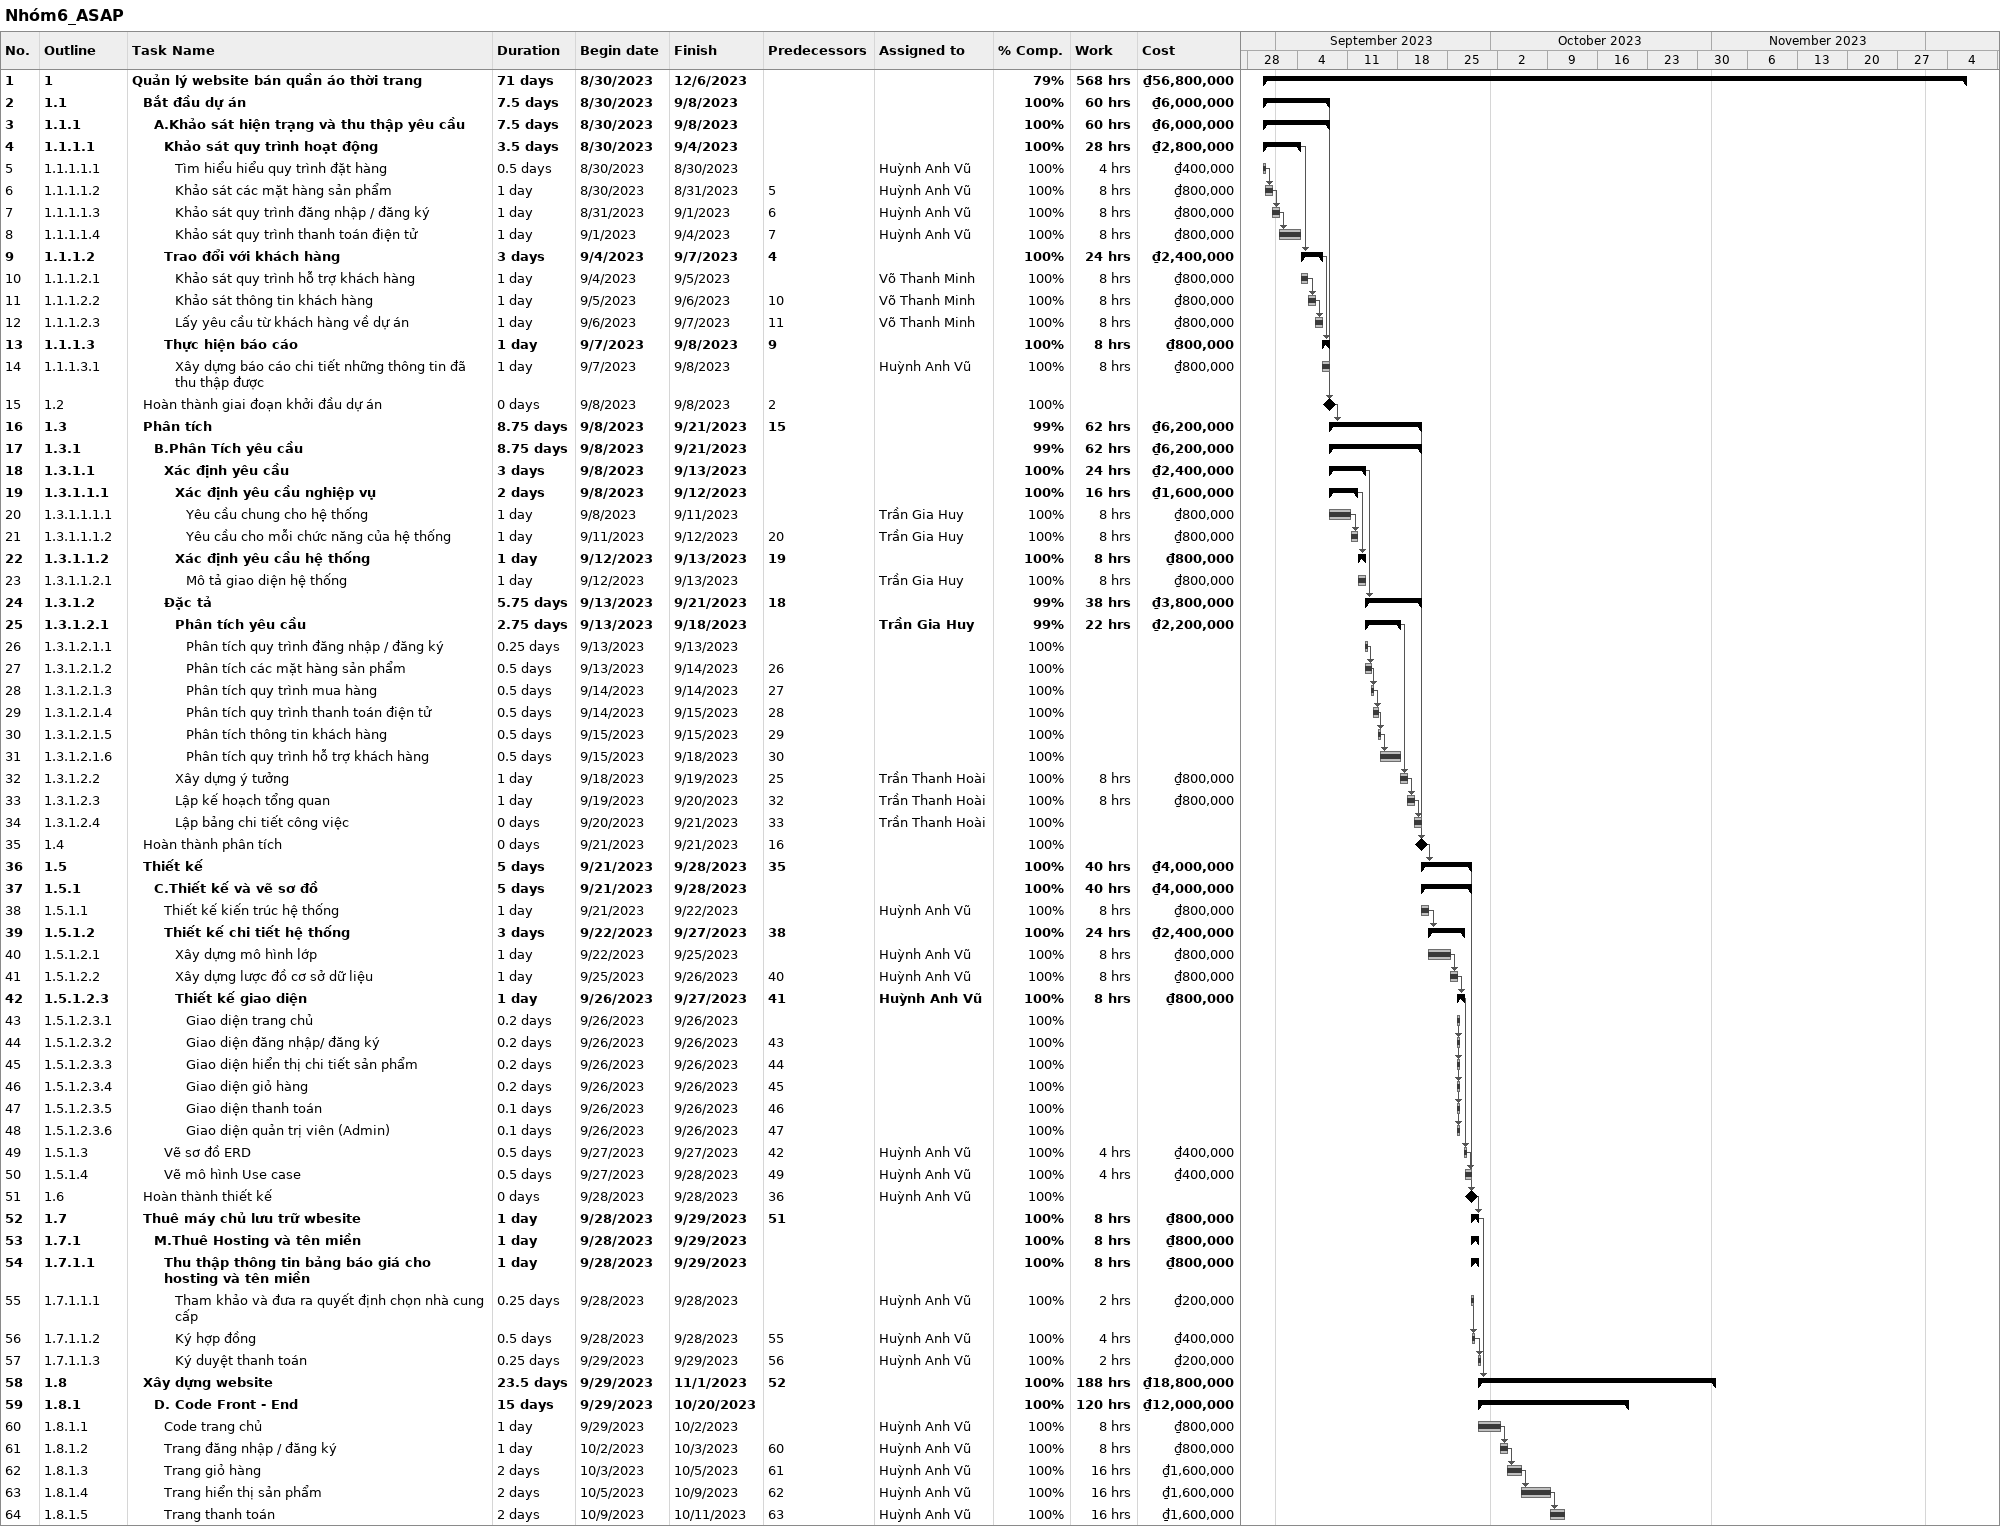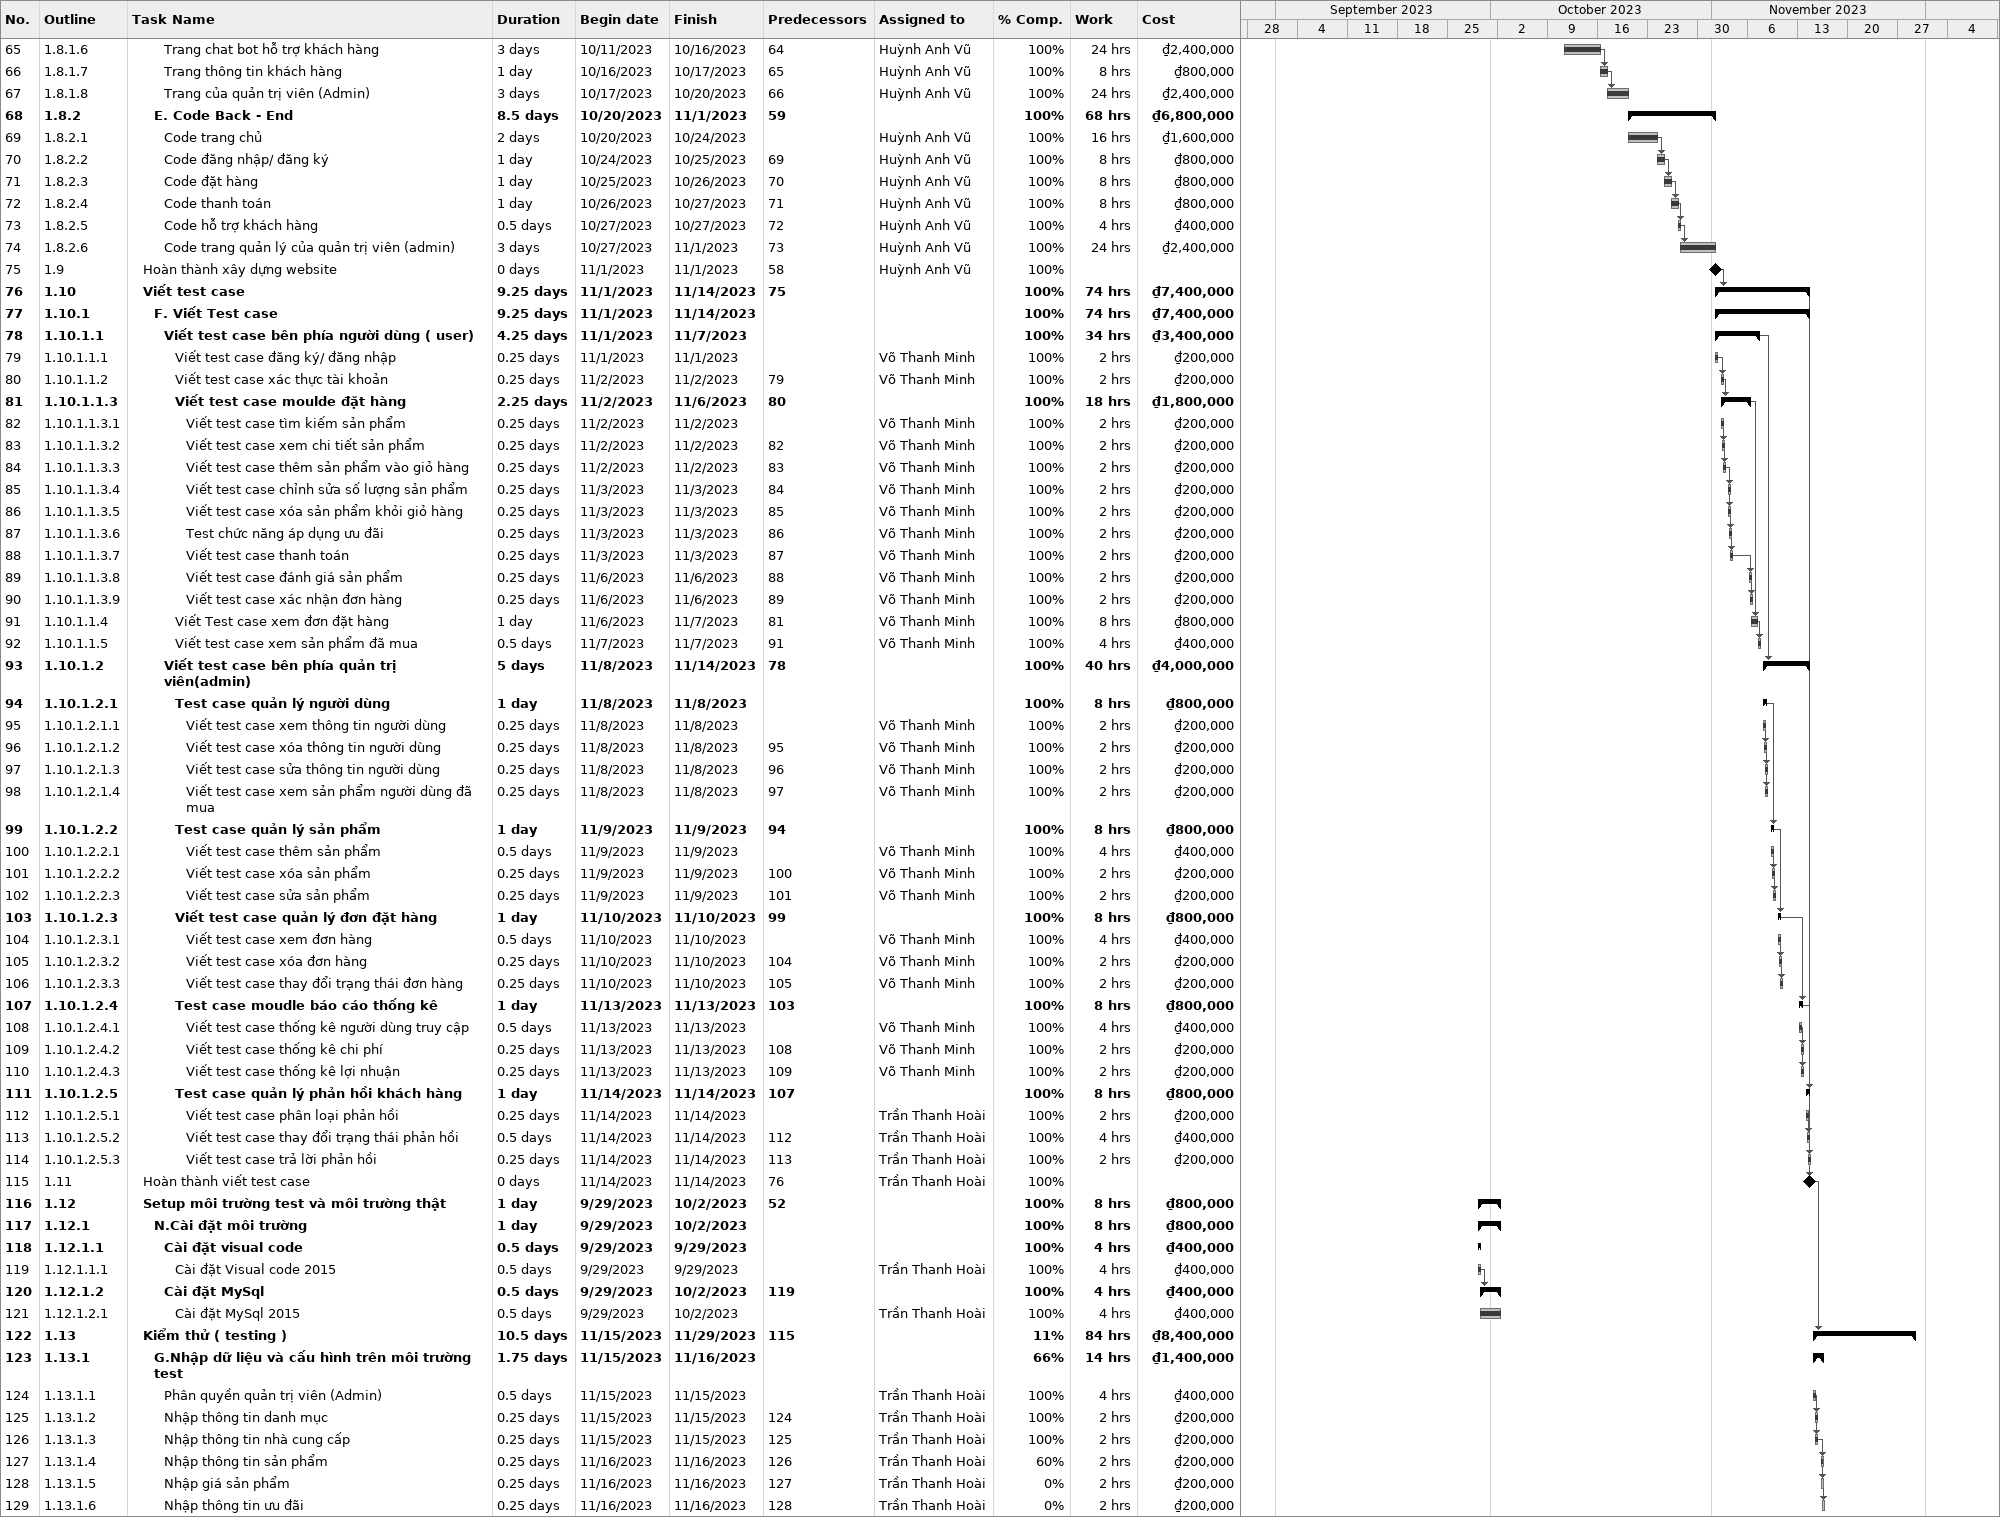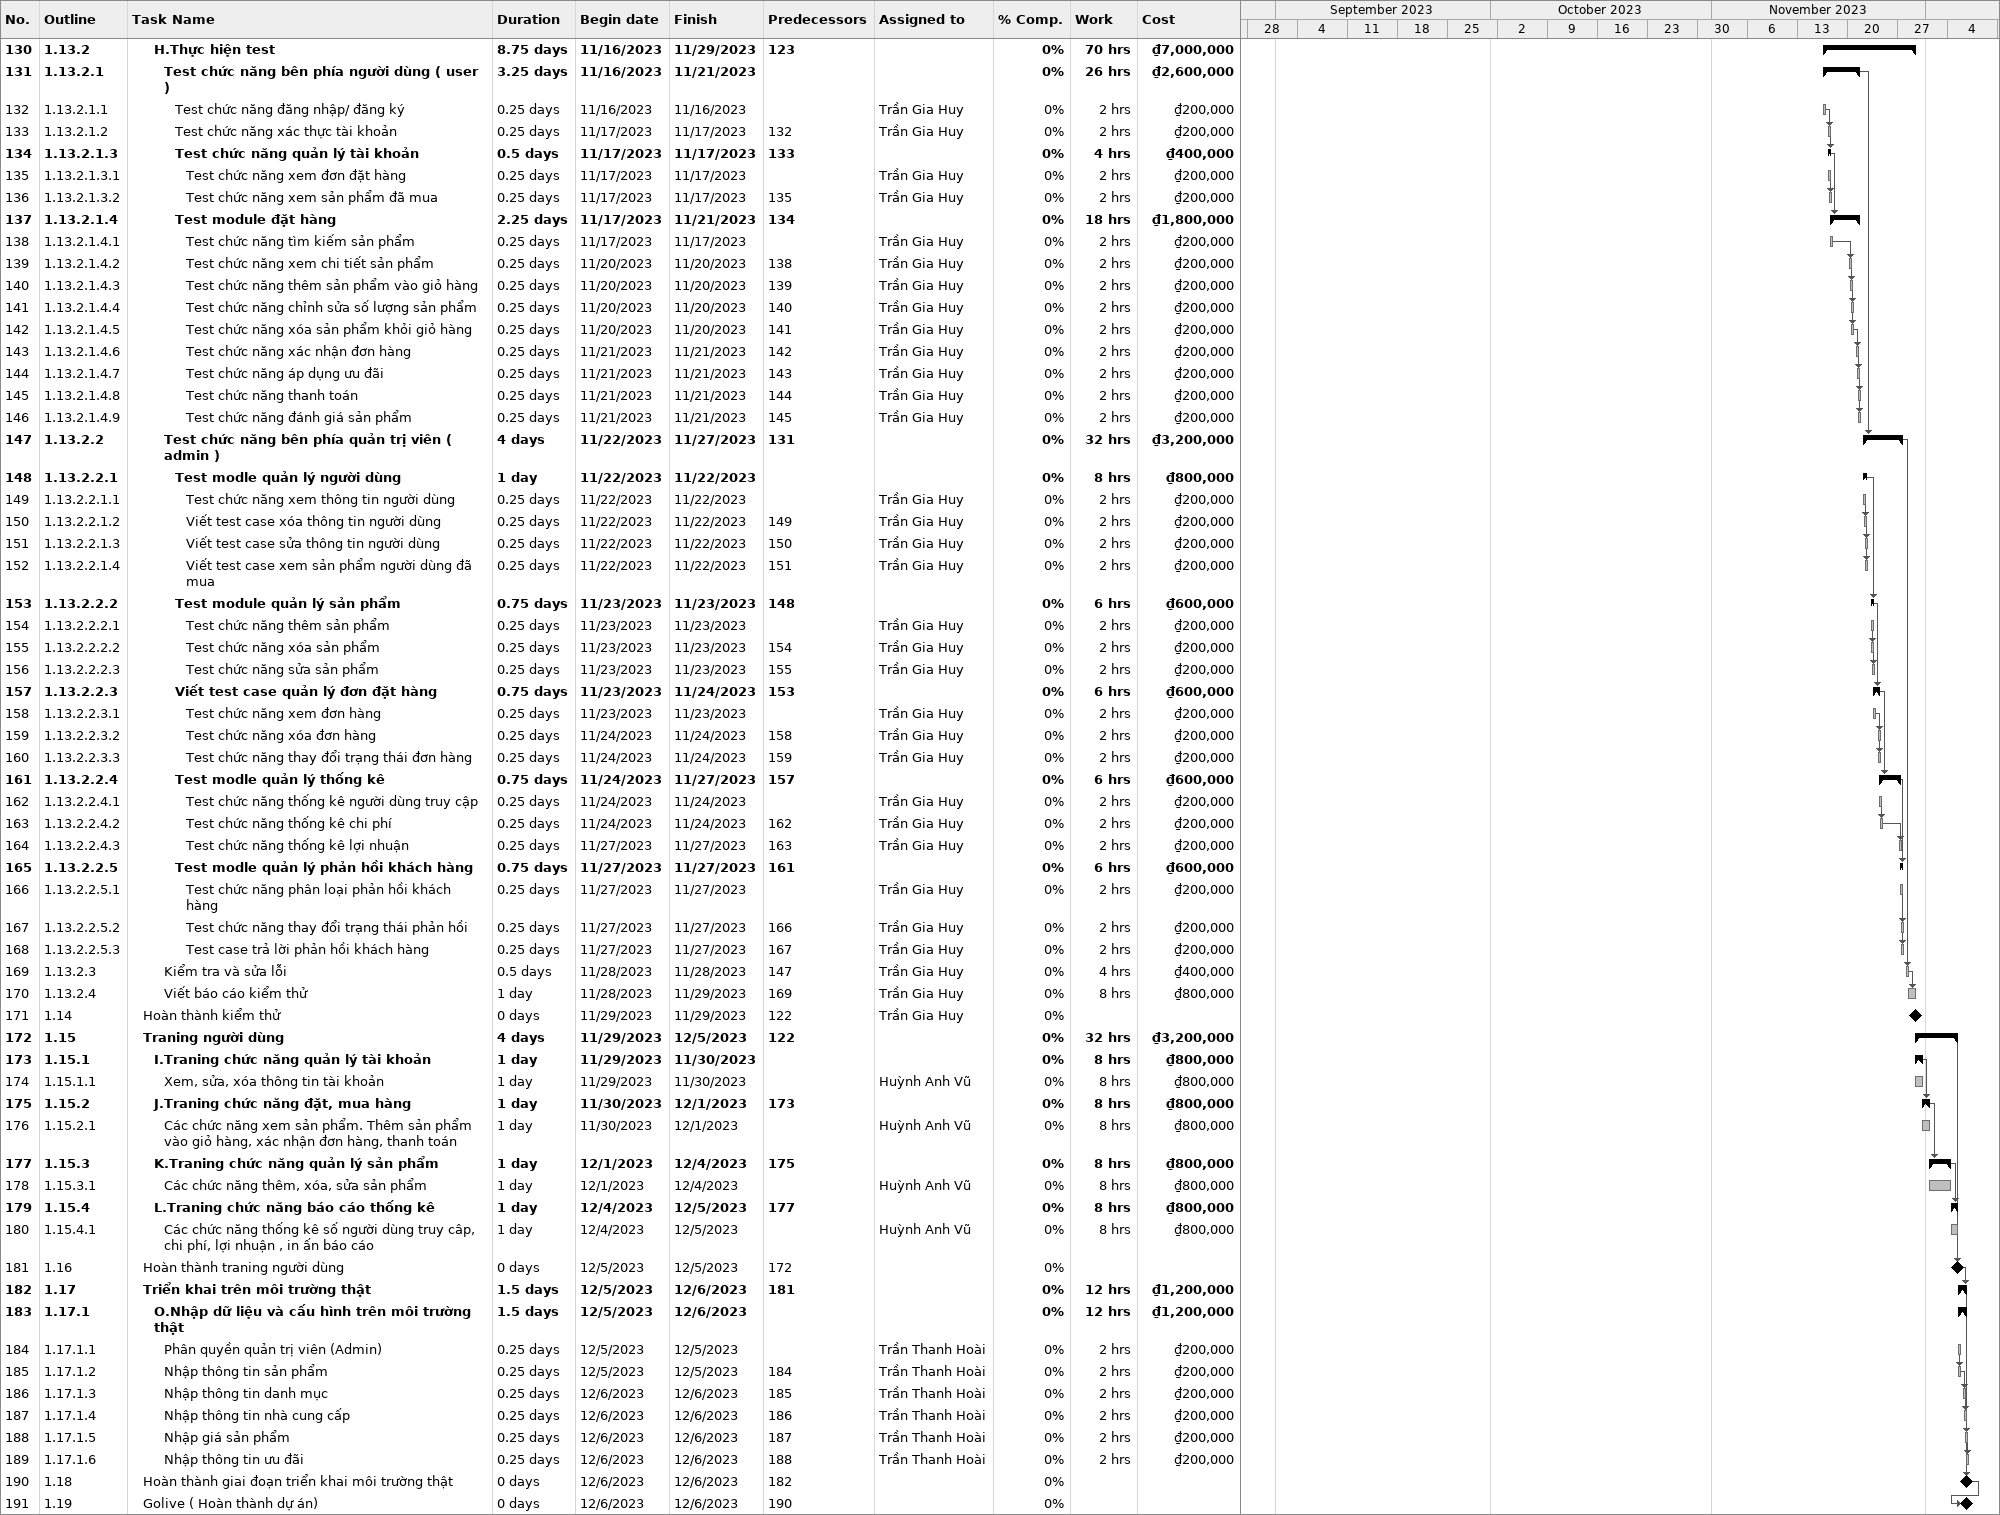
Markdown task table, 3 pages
Nhóm6_ASAP

| ID | WBS | Task | Duration | Start | Finish | Predecessors | Resources | % complete | Work (h) | Cost (₫) |
|---|---|---|---|---|---|---|---|---|---|---|
| 1 | 1 | **Quản lý website bán quần áo thời trang** | 71d | 2023-08-30 | 2023-12-06 |  |  | 79 | 568 | 56800000 |
| 2 | 1.1 | **Bắt đầu dự án** | 7.5d | 2023-08-30 | 2023-09-08 |  |  | 100 | 60 | 6000000 |
| 3 | 1.1.1 | **A.Khảo sát hiện trạng và thu thập yêu cầu** | 7.5d | 2023-08-30 | 2023-09-08 |  |  | 100 | 60 | 6000000 |
| 4 | 1.1.1.1 | **Khảo sát quy trình hoạt động** | 3.5d | 2023-08-30 | 2023-09-04 |  |  | 100 | 28 | 2800000 |
| 5 | 1.1.1.1.1 | Tìm hiểu hiểu quy trình đặt hàng | 0.5d | 2023-08-30 | 2023-08-30 |  | Huỳnh Anh Vũ | 100 | 4 | 400000 |
| 6 | 1.1.1.1.2 | Khảo sát các mặt hàng sản phẩm | 1d | 2023-08-30 | 2023-08-31 | 5 | Huỳnh Anh Vũ | 100 | 8 | 800000 |
| 7 | 1.1.1.1.3 | Khảo sát quy trình đăng nhập / đăng ký | 1d | 2023-08-31 | 2023-09-01 | 6 | Huỳnh Anh Vũ | 100 | 8 | 800000 |
| 8 | 1.1.1.1.4 | Khảo sát quy trình thanh toán điện tử | 1d | 2023-09-01 | 2023-09-04 | 7 | Huỳnh Anh Vũ | 100 | 8 | 800000 |
| 9 | 1.1.1.2 | **Trao đổi với khách hàng** | 3d | 2023-09-04 | 2023-09-07 | 4 |  | 100 | 24 | 2400000 |
| 10 | 1.1.1.2.1 | Khảo sát quy trình hỗ trợ khách hàng | 1d | 2023-09-04 | 2023-09-05 |  | Võ Thanh Minh | 100 | 8 | 800000 |
| 11 | 1.1.1.2.2 | Khảo sát thông tin khách hàng | 1d | 2023-09-05 | 2023-09-06 | 10 | Võ Thanh Minh | 100 | 8 | 800000 |
| 12 | 1.1.1.2.3 | Lấy yêu cầu từ khách hàng về dự án | 1d | 2023-09-06 | 2023-09-07 | 11 | Võ Thanh Minh | 100 | 8 | 800000 |
| 13 | 1.1.1.3 | **Thực hiện báo cáo** | 1d | 2023-09-07 | 2023-09-08 | 9 |  | 100 | 8 | 800000 |
| 14 | 1.1.1.3.1 | Xây dựng báo cáo chi tiết những thông tin đã thu thập được | 1d | 2023-09-07 | 2023-09-08 |  | Huỳnh Anh Vũ | 100 | 8 | 800000 |
| 15 | 1.2 | Hoàn thành giai đoạn khởi đầu dự án | 0d | 2023-09-08 | 2023-09-08 | 2 |  | 100 |  |  |
| 16 | 1.3 | **Phân tích** | 8.75d | 2023-09-08 | 2023-09-21 | 15 |  | 99 | 62 | 6200000 |
| 17 | 1.3.1 | **B.Phân Tích yêu cầu** | 8.75d | 2023-09-08 | 2023-09-21 |  |  | 99 | 62 | 6200000 |
| 18 | 1.3.1.1 | **Xác định yêu cầu** | 3d | 2023-09-08 | 2023-09-13 |  |  | 100 | 24 | 2400000 |
| 19 | 1.3.1.1.1 | **Xác định yêu cầu nghiệp vụ** | 2d | 2023-09-08 | 2023-09-12 |  |  | 100 | 16 | 1600000 |
| 20 | 1.3.1.1.1.1 | Yêu cầu chung cho hệ thống | 1d | 2023-09-08 | 2023-09-11 |  | Trần Gia Huy | 100 | 8 | 800000 |
| 21 | 1.3.1.1.1.2 | Yêu cầu cho mỗi chức năng của hệ thống | 1d | 2023-09-11 | 2023-09-12 | 20 | Trần Gia Huy | 100 | 8 | 800000 |
| 22 | 1.3.1.1.2 | **Xác định yêu cầu hệ thống** | 1d | 2023-09-12 | 2023-09-13 | 19 |  | 100 | 8 | 800000 |
| 23 | 1.3.1.1.2.1 | Mô tả giao diện hệ thống | 1d | 2023-09-12 | 2023-09-13 |  | Trần Gia Huy | 100 | 8 | 800000 |
| 24 | 1.3.1.2 | **Đặc tả** | 5.75d | 2023-09-13 | 2023-09-21 | 18 |  | 99 | 38 | 3800000 |
| 25 | 1.3.1.2.1 | **Phân tích yêu cầu** | 2.75d | 2023-09-13 | 2023-09-18 |  | Trần Gia Huy | 99 | 22 | 2200000 |
| 26 | 1.3.1.2.1.1 | Phân tích quy trình đăng nhập / đăng ký | 0.25d | 2023-09-13 | 2023-09-13 |  |  | 100 |  |  |
| 27 | 1.3.1.2.1.2 | Phân tích các mặt hàng sản phẩm | 0.5d | 2023-09-13 | 2023-09-14 | 26 |  | 100 |  |  |
| 28 | 1.3.1.2.1.3 | Phân tích quy trình mua hàng | 0.5d | 2023-09-14 | 2023-09-14 | 27 |  | 100 |  |  |
| 29 | 1.3.1.2.1.4 | Phân tích quy trình thanh toán điện tử | 0.5d | 2023-09-14 | 2023-09-15 | 28 |  | 100 |  |  |
| 30 | 1.3.1.2.1.5 | Phân tích thông tin khách hàng | 0.5d | 2023-09-15 | 2023-09-15 | 29 |  | 100 |  |  |
| 31 | 1.3.1.2.1.6 | Phân tích quy trình hỗ trợ khách hàng | 0.5d | 2023-09-15 | 2023-09-18 | 30 |  | 100 |  |  |
| 32 | 1.3.1.2.2 | Xây dựng ý tưởng | 1d | 2023-09-18 | 2023-09-19 | 25 | Trần Thanh Hoài | 100 | 8 | 800000 |
| 33 | 1.3.1.2.3 | Lập kế hoạch tổng quan | 1d | 2023-09-19 | 2023-09-20 | 32 | Trần Thanh Hoài | 100 | 8 | 800000 |
| 34 | 1.3.1.2.4 | Lập bảng chi tiết công việc | 0d | 2023-09-20 | 2023-09-21 | 33 | Trần Thanh Hoài | 100 |  |  |
| 35 | 1.4 | Hoàn thành phân tích | 0d | 2023-09-21 | 2023-09-21 | 16 |  | 100 |  |  |
| 36 | 1.5 | **Thiết kế** | 5d | 2023-09-21 | 2023-09-28 | 35 |  | 100 | 40 | 4000000 |
| 37 | 1.5.1 | **C.Thiết kế và vẽ sơ đồ** | 5d | 2023-09-21 | 2023-09-28 |  |  | 100 | 40 | 4000000 |
| 38 | 1.5.1.1 | Thiết kế kiến trúc hệ thống | 1d | 2023-09-21 | 2023-09-22 |  | Huỳnh Anh Vũ | 100 | 8 | 800000 |
| 39 | 1.5.1.2 | **Thiết kế chi tiết hệ thống** | 3d | 2023-09-22 | 2023-09-27 | 38 |  | 100 | 24 | 2400000 |
| 40 | 1.5.1.2.1 | Xây dựng mô hình lớp | 1d | 2023-09-22 | 2023-09-25 |  | Huỳnh Anh Vũ | 100 | 8 | 800000 |
| 41 | 1.5.1.2.2 | Xây dựng lược đồ cơ sở dữ liệu | 1d | 2023-09-25 | 2023-09-26 | 40 | Huỳnh Anh Vũ | 100 | 8 | 800000 |
| 42 | 1.5.1.2.3 | **Thiết kế giao diện** | 1d | 2023-09-26 | 2023-09-27 | 41 | Huỳnh Anh Vũ | 100 | 8 | 800000 |
| 43 | 1.5.1.2.3.1 | Giao diện trang chủ | 0.2d | 2023-09-26 | 2023-09-26 |  |  | 100 |  |  |
| 44 | 1.5.1.2.3.2 | Giao diện đăng nhập/ đăng ký | 0.2d | 2023-09-26 | 2023-09-26 | 43 |  | 100 |  |  |
| 45 | 1.5.1.2.3.3 | Giao diện hiển thị chi tiết sản phẩm | 0.2d | 2023-09-26 | 2023-09-26 | 44 |  | 100 |  |  |
| 46 | 1.5.1.2.3.4 | Giao diện giỏ hàng | 0.2d | 2023-09-26 | 2023-09-26 | 45 |  | 100 |  |  |
| 47 | 1.5.1.2.3.5 | Giao diện thanh toán | 0.1d | 2023-09-26 | 2023-09-26 | 46 |  | 100 |  |  |
| 48 | 1.5.1.2.3.6 | Giao diện quản trị viên (Admin) | 0.1d | 2023-09-26 | 2023-09-26 | 47 |  | 100 |  |  |
| 49 | 1.5.1.3 | Vẽ sơ đồ ERD | 0.5d | 2023-09-27 | 2023-09-27 | 42 | Huỳnh Anh Vũ | 100 | 4 | 400000 |
| 50 | 1.5.1.4 | Vẽ mô hình Use case | 0.5d | 2023-09-27 | 2023-09-28 | 49 | Huỳnh Anh Vũ | 100 | 4 | 400000 |
| 51 | 1.6 | Hoàn thành thiết kế | 0d | 2023-09-28 | 2023-09-28 | 36 | Huỳnh Anh Vũ | 100 |  |  |
| 52 | 1.7 | **Thuê máy chủ lưu trữ wbesite** | 1d | 2023-09-28 | 2023-09-29 | 51 |  | 100 | 8 | 800000 |
| 53 | 1.7.1 | **M.Thuê Hosting và tên miền** | 1d | 2023-09-28 | 2023-09-29 |  |  | 100 | 8 | 800000 |
| 54 | 1.7.1.1 | **Thu thập thông tin bảng báo giá cho hosting và tên miền** | 1d | 2023-09-28 | 2023-09-29 |  |  | 100 | 8 | 800000 |
| 55 | 1.7.1.1.1 | Tham khảo và đưa ra quyết định chọn nhà cung cấp | 0.25d | 2023-09-28 | 2023-09-28 |  | Huỳnh Anh Vũ | 100 | 2 | 200000 |
| 56 | 1.7.1.1.2 | Ký hợp đồng | 0.5d | 2023-09-28 | 2023-09-28 | 55 | Huỳnh Anh Vũ | 100 | 4 | 400000 |
| 57 | 1.7.1.1.3 | Ký duyệt thanh toán | 0.25d | 2023-09-29 | 2023-09-29 | 56 | Huỳnh Anh Vũ | 100 | 2 | 200000 |
| 58 | 1.8 | **Xây dựng website** | 23.5d | 2023-09-29 | 2023-11-01 | 52 |  | 100 | 188 | 18800000 |
| 59 | 1.8.1 | **D. Code Front - End** | 15d | 2023-09-29 | 2023-10-20 |  |  | 100 | 120 | 12000000 |
| 60 | 1.8.1.1 | Code trang chủ | 1d | 2023-09-29 | 2023-10-02 |  | Huỳnh Anh Vũ | 100 | 8 | 800000 |
| 61 | 1.8.1.2 | Trang đăng nhập / đăng ký | 1d | 2023-10-02 | 2023-10-03 | 60 | Huỳnh Anh Vũ | 100 | 8 | 800000 |
| 62 | 1.8.1.3 | Trang giỏ hàng | 2d | 2023-10-03 | 2023-10-05 | 61 | Huỳnh Anh Vũ | 100 | 16 | 1600000 |
| 63 | 1.8.1.4 | Trang hiển thị sản phẩm | 2d | 2023-10-05 | 2023-10-09 | 62 | Huỳnh Anh Vũ | 100 | 16 | 1600000 |
| 64 | 1.8.1.5 | Trang thanh toán | 2d | 2023-10-09 | 2023-10-11 | 63 | Huỳnh Anh Vũ | 100 | 16 | 1600000 |
| 65 | 1.8.1.6 | Trang chat bot hỗ trợ khách hàng | 3d | 2023-10-11 | 2023-10-16 | 64 | Huỳnh Anh Vũ | 100 | 24 | 2400000 |
| 66 | 1.8.1.7 | Trang thông tin khách hàng | 1d | 2023-10-16 | 2023-10-17 | 65 | Huỳnh Anh Vũ | 100 | 8 | 800000 |
| 67 | 1.8.1.8 | Trang của quản trị viên (Admin) | 3d | 2023-10-17 | 2023-10-20 | 66 | Huỳnh Anh Vũ | 100 | 24 | 2400000 |
| 68 | 1.8.2 | **E. Code Back - End** | 8.5d | 2023-10-20 | 2023-11-01 | 59 |  | 100 | 68 | 6800000 |
| 69 | 1.8.2.1 | Code trang chủ | 2d | 2023-10-20 | 2023-10-24 |  | Huỳnh Anh Vũ | 100 | 16 | 1600000 |
| 70 | 1.8.2.2 | Code đăng nhập/ đăng ký | 1d | 2023-10-24 | 2023-10-25 | 69 | Huỳnh Anh Vũ | 100 | 8 | 800000 |
| 71 | 1.8.2.3 | Code đặt hàng | 1d | 2023-10-25 | 2023-10-26 | 70 | Huỳnh Anh Vũ | 100 | 8 | 800000 |
| 72 | 1.8.2.4 | Code thanh toán | 1d | 2023-10-26 | 2023-10-27 | 71 | Huỳnh Anh Vũ | 100 | 8 | 800000 |
| 73 | 1.8.2.5 | Code hỗ trợ khách hàng | 0.5d | 2023-10-27 | 2023-10-27 | 72 | Huỳnh Anh Vũ | 100 | 4 | 400000 |
| 74 | 1.8.2.6 | Code trang quản lý của quản trị viên (admin) | 3d | 2023-10-27 | 2023-11-01 | 73 | Huỳnh Anh Vũ | 100 | 24 | 2400000 |
| 75 | 1.9 | Hoàn thành xây dựng website | 0d | 2023-11-01 | 2023-11-01 | 58 | Huỳnh Anh Vũ | 100 |  |  |
| 76 | 1.10 | **Viết test case** | 9.25d | 2023-11-01 | 2023-11-14 | 75 |  | 100 | 74 | 7400000 |
| 77 | 1.10.1 | **F. Viết Test case** | 9.25d | 2023-11-01 | 2023-11-14 |  |  | 100 | 74 | 7400000 |
| 78 | 1.10.1.1 | **Viết test case bên phía người dùng ( user)** | 4.25d | 2023-11-01 | 2023-11-07 |  |  | 100 | 34 | 3400000 |
| 79 | 1.10.1.1.1 | Viết test case đăng ký/ đăng nhập | 0.25d | 2023-11-01 | 2023-11-01 |  | Võ Thanh Minh | 100 | 2 | 200000 |
| 80 | 1.10.1.1.2 | Viết test case xác thực tài khoản | 0.25d | 2023-11-02 | 2023-11-02 | 79 | Võ Thanh Minh | 100 | 2 | 200000 |
| 81 | 1.10.1.1.3 | **Viết test case moulde đặt hàng** | 2.25d | 2023-11-02 | 2023-11-06 | 80 |  | 100 | 18 | 1800000 |
| 82 | 1.10.1.1.3.1 | Viết test case tìm kiếm sản phẩm | 0.25d | 2023-11-02 | 2023-11-02 |  | Võ Thanh Minh | 100 | 2 | 200000 |
| 83 | 1.10.1.1.3.2 | Viết test case xem chi tiết sản phẩm | 0.25d | 2023-11-02 | 2023-11-02 | 82 | Võ Thanh Minh | 100 | 2 | 200000 |
| 84 | 1.10.1.1.3.3 | Viết test case thêm sản phẩm vào giỏ hàng | 0.25d | 2023-11-02 | 2023-11-02 | 83 | Võ Thanh Minh | 100 | 2 | 200000 |
| 85 | 1.10.1.1.3.4 | Viết test case chỉnh sửa số lượng sản phẩm | 0.25d | 2023-11-03 | 2023-11-03 | 84 | Võ Thanh Minh | 100 | 2 | 200000 |
| 86 | 1.10.1.1.3.5 | Viết test case xóa sản phẩm khỏi giỏ hàng | 0.25d | 2023-11-03 | 2023-11-03 | 85 | Võ Thanh Minh | 100 | 2 | 200000 |
| 87 | 1.10.1.1.3.6 | Test chức năng áp dụng ưu đãi | 0.25d | 2023-11-03 | 2023-11-03 | 86 | Võ Thanh Minh | 100 | 2 | 200000 |
| 88 | 1.10.1.1.3.7 | Viết test case thanh toán | 0.25d | 2023-11-03 | 2023-11-03 | 87 | Võ Thanh Minh | 100 | 2 | 200000 |
| 89 | 1.10.1.1.3.8 | Viết test case đánh giá sản phẩm | 0.25d | 2023-11-06 | 2023-11-06 | 88 | Võ Thanh Minh | 100 | 2 | 200000 |
| 90 | 1.10.1.1.3.9 | Viết test case xác nhận đơn hàng | 0.25d | 2023-11-06 | 2023-11-06 | 89 | Võ Thanh Minh | 100 | 2 | 200000 |
| 91 | 1.10.1.1.4 | Viết Test case xem đơn đặt hàng | 1d | 2023-11-06 | 2023-11-07 | 81 | Võ Thanh Minh | 100 | 8 | 800000 |
| 92 | 1.10.1.1.5 | Viết test case xem sản phẩm đã mua | 0.5d | 2023-11-07 | 2023-11-07 | 91 | Võ Thanh Minh | 100 | 4 | 400000 |
| 93 | 1.10.1.2 | **Viết test case bên phía quản trị viên(admin)** | 5d | 2023-11-08 | 2023-11-14 | 78 |  | 100 | 40 | 4000000 |
| 94 | 1.10.1.2.1 | **Test case quản lý người dùng** | 1d | 2023-11-08 | 2023-11-08 |  |  | 100 | 8 | 800000 |
| 95 | 1.10.1.2.1.1 | Viết test case xem thông tin người dùng | 0.25d | 2023-11-08 | 2023-11-08 |  | Võ Thanh Minh | 100 | 2 | 200000 |
| 96 | 1.10.1.2.1.2 | Viết test case xóa thông tin người dùng | 0.25d | 2023-11-08 | 2023-11-08 | 95 | Võ Thanh Minh | 100 | 2 | 200000 |
| 97 | 1.10.1.2.1.3 | Viết test case sửa thông tin người dùng | 0.25d | 2023-11-08 | 2023-11-08 | 96 | Võ Thanh Minh | 100 | 2 | 200000 |
| 98 | 1.10.1.2.1.4 | Viết test case xem sản phẩm người dùng đã mua | 0.25d | 2023-11-08 | 2023-11-08 | 97 | Võ Thanh Minh | 100 | 2 | 200000 |
| 99 | 1.10.1.2.2 | **Test case quản lý sản phẩm** | 1d | 2023-11-09 | 2023-11-09 | 94 |  | 100 | 8 | 800000 |
| 100 | 1.10.1.2.2.1 | Viết test case thêm sản phẩm | 0.5d | 2023-11-09 | 2023-11-09 |  | Võ Thanh Minh | 100 | 4 | 400000 |
| 101 | 1.10.1.2.2.2 | Viết test case xóa sản phẩm | 0.25d | 2023-11-09 | 2023-11-09 | 100 | Võ Thanh Minh | 100 | 2 | 200000 |
| 102 | 1.10.1.2.2.3 | Viết test case sửa sản phẩm | 0.25d | 2023-11-09 | 2023-11-09 | 101 | Võ Thanh Minh | 100 | 2 | 200000 |
| 103 | 1.10.1.2.3 | **Viết test case quản lý đơn đặt hàng** | 1d | 2023-11-10 | 2023-11-10 | 99 |  | 100 | 8 | 800000 |
| 104 | 1.10.1.2.3.1 | Viết test case xem đơn hàng | 0.5d | 2023-11-10 | 2023-11-10 |  | Võ Thanh Minh | 100 | 4 | 400000 |
| 105 | 1.10.1.2.3.2 | Viết test case xóa đơn hàng | 0.25d | 2023-11-10 | 2023-11-10 | 104 | Võ Thanh Minh | 100 | 2 | 200000 |
| 106 | 1.10.1.2.3.3 | Viết test case thay đổi trạng thái đơn hàng | 0.25d | 2023-11-10 | 2023-11-10 | 105 | Võ Thanh Minh | 100 | 2 | 200000 |
| 107 | 1.10.1.2.4 | **Test case moudle báo cáo thống kê** | 1d | 2023-11-13 | 2023-11-13 | 103 |  | 100 | 8 | 800000 |
| 108 | 1.10.1.2.4.1 | Viết test case thống kê người dùng truy cập | 0.5d | 2023-11-13 | 2023-11-13 |  | Võ Thanh Minh | 100 | 4 | 400000 |
| 109 | 1.10.1.2.4.2 | Viết test case thống kê chi phí | 0.25d | 2023-11-13 | 2023-11-13 | 108 | Võ Thanh Minh | 100 | 2 | 200000 |
| 110 | 1.10.1.2.4.3 | Viết test case thống kê lợi nhuận | 0.25d | 2023-11-13 | 2023-11-13 | 109 | Võ Thanh Minh | 100 | 2 | 200000 |
| 111 | 1.10.1.2.5 | **Test case quản lý phản hồi khách hàng** | 1d | 2023-11-14 | 2023-11-14 | 107 |  | 100 | 8 | 800000 |
| 112 | 1.10.1.2.5.1 | Viết test case phân loại phản hồi | 0.25d | 2023-11-14 | 2023-11-14 |  | Trần Thanh Hoài | 100 | 2 | 200000 |
| 113 | 1.10.1.2.5.2 | Viết test case thay đổi trạng thái phản hồi | 0.5d | 2023-11-14 | 2023-11-14 | 112 | Trần Thanh Hoài | 100 | 4 | 400000 |
| 114 | 1.10.1.2.5.3 | Viết test case trả lời phản hồi | 0.25d | 2023-11-14 | 2023-11-14 | 113 | Trần Thanh Hoài | 100 | 2 | 200000 |
| 115 | 1.11 | Hoàn thành viết test case | 0d | 2023-11-14 | 2023-11-14 | 76 | Trần Thanh Hoài | 100 |  |  |
| 116 | 1.12 | **Setup môi trường test và môi trường thật** | 1d | 2023-09-29 | 2023-10-02 | 52 |  | 100 | 8 | 800000 |
| 117 | 1.12.1 | **N.Cài đặt môi trường** | 1d | 2023-09-29 | 2023-10-02 |  |  | 100 | 8 | 800000 |
| 118 | 1.12.1.1 | **Cài đặt visual code** | 0.5d | 2023-09-29 | 2023-09-29 |  |  | 100 | 4 | 400000 |
| 119 | 1.12.1.1.1 | Cài đặt Visual code 2015 | 0.5d | 2023-09-29 | 2023-09-29 |  | Trần Thanh Hoài | 100 | 4 | 400000 |
| 120 | 1.12.1.2 | **Cài đặt MySql** | 0.5d | 2023-09-29 | 2023-10-02 | 119 |  | 100 | 4 | 400000 |
| 121 | 1.12.1.2.1 | Cài đặt MySql 2015 | 0.5d | 2023-09-29 | 2023-10-02 |  | Trần Thanh Hoài | 100 | 4 | 400000 |
| 122 | 1.13 | **Kiểm thử ( testing )** | 10.5d | 2023-11-15 | 2023-11-29 | 115 |  | 11 | 84 | 8400000 |
| 123 | 1.13.1 | **G.Nhập dữ liệu và cấu hình trên môi trường test** | 1.75d | 2023-11-15 | 2023-11-16 |  |  | 66 | 14 | 1400000 |
| 124 | 1.13.1.1 | Phân quyền quản trị viên (Admin) | 0.5d | 2023-11-15 | 2023-11-15 |  | Trần Thanh Hoài | 100 | 4 | 400000 |
| 125 | 1.13.1.2 | Nhập thông tin danh mục | 0.25d | 2023-11-15 | 2023-11-15 | 124 | Trần Thanh Hoài | 100 | 2 | 200000 |
| 126 | 1.13.1.3 | Nhập thông tin nhà cung cấp | 0.25d | 2023-11-15 | 2023-11-15 | 125 | Trần Thanh Hoài | 100 | 2 | 200000 |
| 127 | 1.13.1.4 | Nhập thông tin sản phẩm | 0.25d | 2023-11-16 | 2023-11-16 | 126 | Trần Thanh Hoài | 60 | 2 | 200000 |
| 128 | 1.13.1.5 | Nhập giá sản phẩm | 0.25d | 2023-11-16 | 2023-11-16 | 127 | Trần Thanh Hoài | 0 | 2 | 200000 |
| 129 | 1.13.1.6 | Nhập thông tin ưu đãi | 0.25d | 2023-11-16 | 2023-11-16 | 128 | Trần Thanh Hoài | 0 | 2 | 200000 |
| 130 | 1.13.2 | **H.Thực hiện test** | 8.75d | 2023-11-16 | 2023-11-29 | 123 |  | 0 | 70 | 7000000 |
| 131 | 1.13.2.1 | **Test chức năng bên phía người dùng ( user )** | 3.25d | 2023-11-16 | 2023-11-21 |  |  | 0 | 26 | 2600000 |
| 132 | 1.13.2.1.1 | Test chức năng đăng nhập/ đăng ký | 0.25d | 2023-11-16 | 2023-11-16 |  | Trần Gia Huy | 0 | 2 | 200000 |
| 133 | 1.13.2.1.2 | Test chức năng xác thực tài khoản | 0.25d | 2023-11-17 | 2023-11-17 | 132 | Trần Gia Huy | 0 | 2 | 200000 |
| 134 | 1.13.2.1.3 | **Test chức năng quản lý tài khoản** | 0.5d | 2023-11-17 | 2023-11-17 | 133 |  | 0 | 4 | 400000 |
| 135 | 1.13.2.1.3.1 | Test chức năng xem đơn đặt hàng | 0.25d | 2023-11-17 | 2023-11-17 |  | Trần Gia Huy | 0 | 2 | 200000 |
| 136 | 1.13.2.1.3.2 | Test chức năng xem sản phẩm đã mua | 0.25d | 2023-11-17 | 2023-11-17 | 135 | Trần Gia Huy | 0 | 2 | 200000 |
| 137 | 1.13.2.1.4 | **Test module đặt hàng** | 2.25d | 2023-11-17 | 2023-11-21 | 134 |  | 0 | 18 | 1800000 |
| 138 | 1.13.2.1.4.1 | Test chức năng tìm kiếm sản phẩm | 0.25d | 2023-11-17 | 2023-11-17 |  | Trần Gia Huy | 0 | 2 | 200000 |
| 139 | 1.13.2.1.4.2 | Test chức năng xem chi tiết sản phẩm | 0.25d | 2023-11-20 | 2023-11-20 | 138 | Trần Gia Huy | 0 | 2 | 200000 |
| 140 | 1.13.2.1.4.3 | Test chức năng thêm sản phẩm vào giỏ hàng | 0.25d | 2023-11-20 | 2023-11-20 | 139 | Trần Gia Huy | 0 | 2 | 200000 |
| 141 | 1.13.2.1.4.4 | Test chức năng chỉnh sửa số lượng sản phẩm | 0.25d | 2023-11-20 | 2023-11-20 | 140 | Trần Gia Huy | 0 | 2 | 200000 |
| 142 | 1.13.2.1.4.5 | Test chức năng xóa sản phẩm khỏi giỏ hàng | 0.25d | 2023-11-20 | 2023-11-20 | 141 | Trần Gia Huy | 0 | 2 | 200000 |
| 143 | 1.13.2.1.4.6 | Test chức năng xác nhận đơn hàng | 0.25d | 2023-11-21 | 2023-11-21 | 142 | Trần Gia Huy | 0 | 2 | 200000 |
| 144 | 1.13.2.1.4.7 | Test chức năng áp dụng ưu đãi | 0.25d | 2023-11-21 | 2023-11-21 | 143 | Trần Gia Huy | 0 | 2 | 200000 |
| 145 | 1.13.2.1.4.8 | Test chức năng thanh toán | 0.25d | 2023-11-21 | 2023-11-21 | 144 | Trần Gia Huy | 0 | 2 | 200000 |
| 146 | 1.13.2.1.4.9 | Test chức năng đánh giá sản phẩm | 0.25d | 2023-11-21 | 2023-11-21 | 145 | Trần Gia Huy | 0 | 2 | 200000 |
| 147 | 1.13.2.2 | **Test chức năng bên phía quản trị viên ( admin )** | 4d | 2023-11-22 | 2023-11-27 | 131 |  | 0 | 32 | 3200000 |
| 148 | 1.13.2.2.1 | **Test modle quản lý người dùng** | 1d | 2023-11-22 | 2023-11-22 |  |  | 0 | 8 | 800000 |
| 149 | 1.13.2.2.1.1 | Test chức năng xem thông tin người dùng | 0.25d | 2023-11-22 | 2023-11-22 |  | Trần Gia Huy | 0 | 2 | 200000 |
| 150 | 1.13.2.2.1.2 | Viết test case xóa thông tin người dùng | 0.25d | 2023-11-22 | 2023-11-22 | 149 | Trần Gia Huy | 0 | 2 | 200000 |
| 151 | 1.13.2.2.1.3 | Viết test case sửa thông tin người dùng | 0.25d | 2023-11-22 | 2023-11-22 | 150 | Trần Gia Huy | 0 | 2 | 200000 |
| 152 | 1.13.2.2.1.4 | Viết test case xem sản phẩm người dùng đã mua | 0.25d | 2023-11-22 | 2023-11-22 | 151 | Trần Gia Huy | 0 | 2 | 200000 |
| 153 | 1.13.2.2.2 | **Test module quản lý sản phẩm** | 0.75d | 2023-11-23 | 2023-11-23 | 148 |  | 0 | 6 | 600000 |
| 154 | 1.13.2.2.2.1 | Test chức năng thêm sản phẩm | 0.25d | 2023-11-23 | 2023-11-23 |  | Trần Gia Huy | 0 | 2 | 200000 |
| 155 | 1.13.2.2.2.2 | Test chức năng xóa sản phẩm | 0.25d | 2023-11-23 | 2023-11-23 | 154 | Trần Gia Huy | 0 | 2 | 200000 |
| 156 | 1.13.2.2.2.3 | Test chức năng sửa sản phẩm | 0.25d | 2023-11-23 | 2023-11-23 | 155 | Trần Gia Huy | 0 | 2 | 200000 |
| 157 | 1.13.2.2.3 | **Viết test case quản lý đơn đặt hàng** | 0.75d | 2023-11-23 | 2023-11-24 | 153 |  | 0 | 6 | 600000 |
| 158 | 1.13.2.2.3.1 | Test chức năng xem đơn hàng | 0.25d | 2023-11-23 | 2023-11-23 |  | Trần Gia Huy | 0 | 2 | 200000 |
| 159 | 1.13.2.2.3.2 | Test chức năng xóa đơn hàng | 0.25d | 2023-11-24 | 2023-11-24 | 158 | Trần Gia Huy | 0 | 2 | 200000 |
| 160 | 1.13.2.2.3.3 | Test chức năng thay đổi trạng thái đơn hàng | 0.25d | 2023-11-24 | 2023-11-24 | 159 | Trần Gia Huy | 0 | 2 | 200000 |
| 161 | 1.13.2.2.4 | **Test modle quản lý thống kê** | 0.75d | 2023-11-24 | 2023-11-27 | 157 |  | 0 | 6 | 600000 |
| 162 | 1.13.2.2.4.1 | Test chức năng thống kê người dùng truy cập | 0.25d | 2023-11-24 | 2023-11-24 |  | Trần Gia Huy | 0 | 2 | 200000 |
| 163 | 1.13.2.2.4.2 | Test chức năng thống kê chi phí | 0.25d | 2023-11-24 | 2023-11-24 | 162 | Trần Gia Huy | 0 | 2 | 200000 |
| 164 | 1.13.2.2.4.3 | Test chức năng thống kê lợi nhuận | 0.25d | 2023-11-27 | 2023-11-27 | 163 | Trần Gia Huy | 0 | 2 | 200000 |
| 165 | 1.13.2.2.5 | **Test modle quản lý phản hồi khách hàng** | 0.75d | 2023-11-27 | 2023-11-27 | 161 |  | 0 | 6 | 600000 |
| 166 | 1.13.2.2.5.1 | Test chức năng phân loại phản hồi khách hàng | 0.25d | 2023-11-27 | 2023-11-27 |  | Trần Gia Huy | 0 | 2 | 200000 |
| 167 | 1.13.2.2.5.2 | Test chức năng thay đổi trạng thái phản hồi | 0.25d | 2023-11-27 | 2023-11-27 | 166 | Trần Gia Huy | 0 | 2 | 200000 |
| 168 | 1.13.2.2.5.3 | Test case trả lời phản hồi khách hàng | 0.25d | 2023-11-27 | 2023-11-27 | 167 | Trần Gia Huy | 0 | 2 | 200000 |
| 169 | 1.13.2.3 | Kiểm tra và sửa lỗi | 0.5d | 2023-11-28 | 2023-11-28 | 147 | Trần Gia Huy | 0 | 4 | 400000 |
| 170 | 1.13.2.4 | Viết báo cáo kiểm thử | 1d | 2023-11-28 | 2023-11-29 | 169 | Trần Gia Huy | 0 | 8 | 800000 |
| 171 | 1.14 | Hoàn thành kiểm thử | 0d | 2023-11-29 | 2023-11-29 | 122 | Trần Gia Huy | 0 |  |  |
| 172 | 1.15 | **Traning người dùng** | 4d | 2023-11-29 | 2023-12-05 | 122 |  | 0 | 32 | 3200000 |
| 173 | 1.15.1 | **I.Traning chức năng quản lý tài khoản** | 1d | 2023-11-29 | 2023-11-30 |  |  | 0 | 8 | 800000 |
| 174 | 1.15.1.1 | Xem, sửa, xóa thông tin tài khoản | 1d | 2023-11-29 | 2023-11-30 |  | Huỳnh Anh Vũ | 0 | 8 | 800000 |
| 175 | 1.15.2 | **J.Traning chức năng đặt, mua hàng** | 1d | 2023-11-30 | 2023-12-01 | 173 |  | 0 | 8 | 800000 |
| 176 | 1.15.2.1 | Các chức năng xem sản phẩm. Thêm sản phẩm vào giỏ hàng, xác nhận đơn hàng, thanh toán | 1d | 2023-11-30 | 2023-12-01 |  | Huỳnh Anh Vũ | 0 | 8 | 800000 |
| 177 | 1.15.3 | **K.Traning chức năng quản lý sản phẩm** | 1d | 2023-12-01 | 2023-12-04 | 175 |  | 0 | 8 | 800000 |
| 178 | 1.15.3.1 | Các chức năng thêm, xóa, sửa sản phẩm | 1d | 2023-12-01 | 2023-12-04 |  | Huỳnh Anh Vũ | 0 | 8 | 800000 |
| 179 | 1.15.4 | **L.Traning chức năng báo cáo thống kê** | 1d | 2023-12-04 | 2023-12-05 | 177 |  | 0 | 8 | 800000 |
| 180 | 1.15.4.1 | Các chức năng thống kê số người dùng truy câp, chi phí, lợi nhuận , in ấn báo cáo | 1d | 2023-12-04 | 2023-12-05 |  | Huỳnh Anh Vũ | 0 | 8 | 800000 |
| 181 | 1.16 | Hoàn thành traning người dùng | 0d | 2023-12-05 | 2023-12-05 | 172 |  | 0 |  |  |
| 182 | 1.17 | **Triển khai trên môi trường thật** | 1.5d | 2023-12-05 | 2023-12-06 | 181 |  | 0 | 12 | 1200000 |
| 183 | 1.17.1 | **O.Nhập dữ liệu và cấu hình trên môi trường thật** | 1.5d | 2023-12-05 | 2023-12-06 |  |  | 0 | 12 | 1200000 |
| 184 | 1.17.1.1 | Phân quyền quản trị viên (Admin) | 0.25d | 2023-12-05 | 2023-12-05 |  | Trần Thanh Hoài | 0 | 2 | 200000 |
| 185 | 1.17.1.2 | Nhập thông tin sản phẩm | 0.25d | 2023-12-05 | 2023-12-05 | 184 | Trần Thanh Hoài | 0 | 2 | 200000 |
| 186 | 1.17.1.3 | Nhập thông tin danh mục | 0.25d | 2023-12-06 | 2023-12-06 | 185 | Trần Thanh Hoài | 0 | 2 | 200000 |
| 187 | 1.17.1.4 | Nhập thông tin nhà cung cấp | 0.25d | 2023-12-06 | 2023-12-06 | 186 | Trần Thanh Hoài | 0 | 2 | 200000 |
| 188 | 1.17.1.5 | Nhập giá sản phẩm | 0.25d | 2023-12-06 | 2023-12-06 | 187 | Trần Thanh Hoài | 0 | 2 | 200000 |
| 189 | 1.17.1.6 | Nhập thông tin ưu đãi | 0.25d | 2023-12-06 | 2023-12-06 | 188 | Trần Thanh Hoài | 0 | 2 | 200000 |
| 190 | 1.18 | Hoàn thành giai đoạn triển khai môi trường thật | 0d | 2023-12-06 | 2023-12-06 | 182 |  | 0 |  |  |
| 191 | 1.19 | Golive ( Hoàn thành dự án) | 0d | 2023-12-06 | 2023-12-06 | 190 |  | 0 |  |  |
